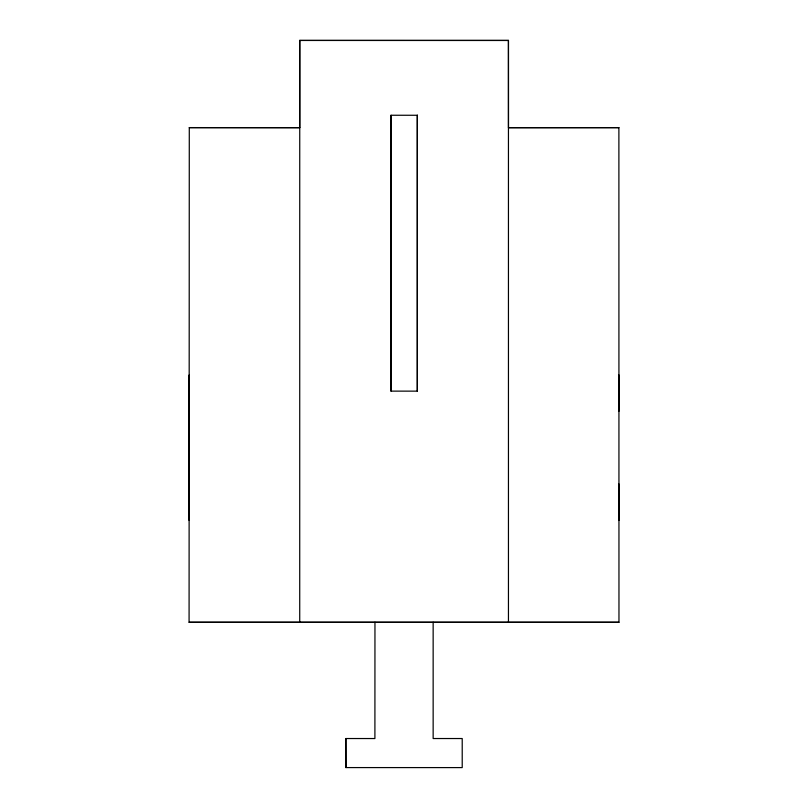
<?xml version="1.0" encoding="UTF-8"?>
<svg xmlns="http://www.w3.org/2000/svg" width="808" height="808" viewBox="0 0 808 808"><rect width="100%" height="100%" fill="white"/><g stroke="black" fill="none" stroke-linecap="round" stroke-linejoin="round"><path stroke-width="1.21" d="M299.728 622.21L299.748 40.4L508.444 40.41L508.474 127.674L618.888 127.603L618.968 622.271L189.082 622.271L189.284 127.593L299.748 127.664L189.294 127.644M299.748 127.664L299.748 40.4M374.962 622.271L374.902 738.542L345.834 738.532L345.895 767.59L345.844 738.522M417.312 391.143L417.312 115.271L417.312 391.143L391.011 391.123L391.011 115.251L417.312 115.271M433.149 622.271L433.149 738.532L462.216 738.532L462.216 767.6L345.864 767.58M618.948 499.011L618.938 520.281L618.928 483.941M618.918 396.233L618.928 374.952L618.938 411.292M189.032 377.558L189.052 375.074L189.032 428.947M189.072 520.403L189.052 377.548M299.758 40.471L508.454 40.481M508.474 127.674L618.918 127.664M391.011 115.251L391.011 391.123M618.968 622.271L189.082 622.271M508.444 40.41L508.454 622.2M189.102 466.539L189.102 484.063"/></g></svg>
